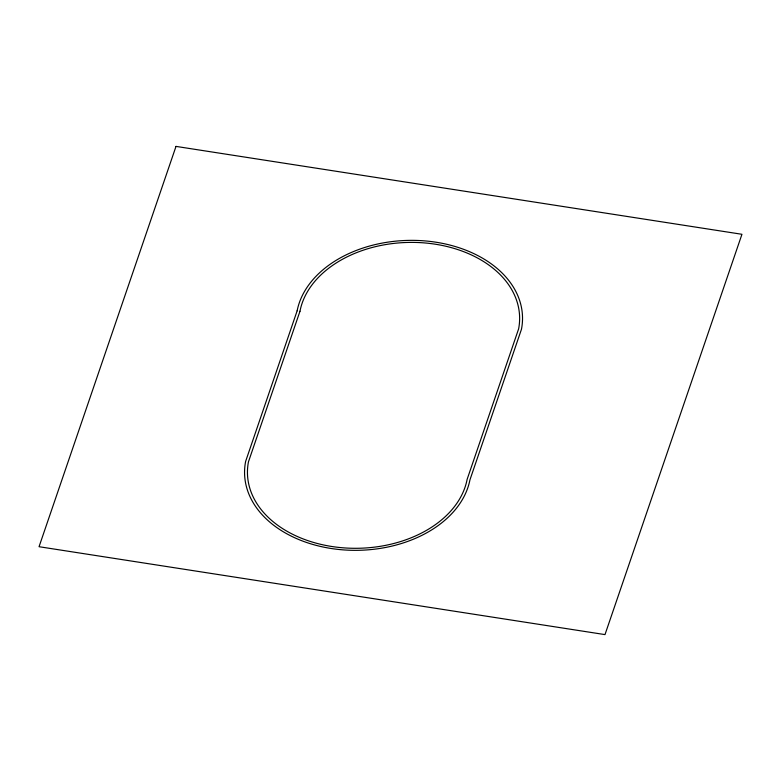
<?xml version="1.0" encoding="UTF-8"?>
<svg xmlns="http://www.w3.org/2000/svg" width="781" height="781" viewBox="0 0 781 781"><rect width="100%" height="100%" fill="white"/><g stroke="black" fill="none" stroke-linecap="round" stroke-linejoin="round"><path stroke-width="1.17" d="M176.008 146.398L39.05 546.71L604.992 634.602L741.95 234.29L176.008 146.398M297.141 310.818L245.624 461.415A113.255 79.662 -1.7 0 0 342.283 549.804A113.255 79.662 -1.7 0 0 469.937 479.876L521.464 329.279A113.255 79.662 -1.7 0 0 424.805 240.89A113.255 79.662 -1.7 0 0 297.141 310.818M299.972 311.258L248.446 461.854A110.355 77.622 -1.7 0 0 342.966 547.803A110.355 77.622 -1.7 0 0 467.106 479.436L518.633 328.84A110.355 77.622 -1.7 0 0 424.122 242.891A110.355 77.622 -1.7 0 0 299.972 311.258"/></g></svg>
